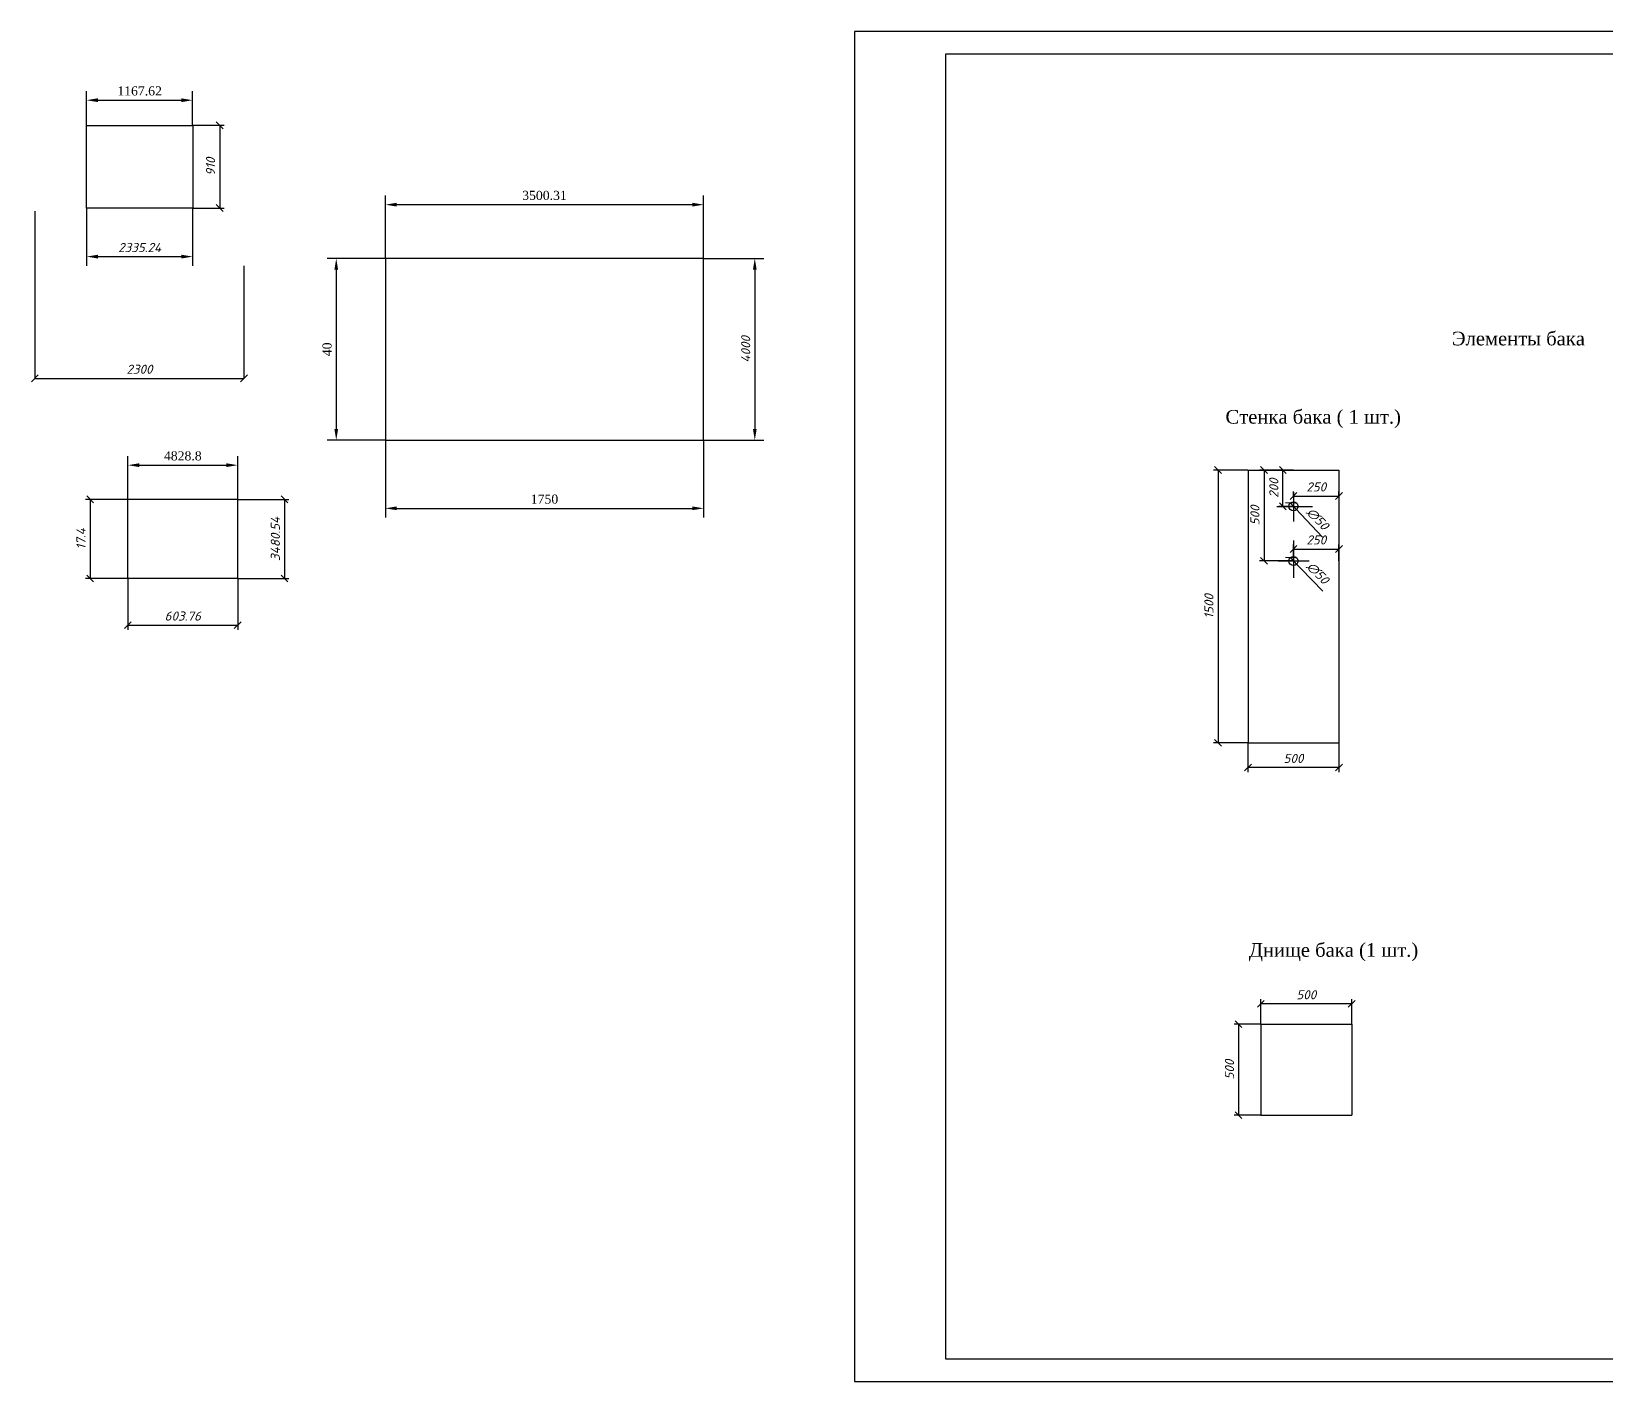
# Model space of a CAD drawing. Header units: millimetres. Extents: x -17979 to 69118, y 384 to 30918.
# Drawn here: x -17979 to 16648, y 384 to 30084 of the extents above; entities that cross this region are included whole.
import ezdxf

# ---------------------------------------------------------------- set-up
doc = ezdxf.new("R2010")
doc.units = ezdxf.units.MM
doc.layers.add('Размеры', color=7, linetype='Continuous')
doc.styles.add('CН', font='TIMES.TTF')
doc.styles.add('СИС', font='txt.shx', dxfattribs={"oblique": 15})
doc.styles.add('СН с наклоном', font='TIMES.TTF', dxfattribs={"oblique": 15})
doc.dimstyles.new('1 CН-1', dxfattribs={"dimscale": 0, "dimtxt": 200, "dimasz": 250, "dimexe": 200, "dimexo": 0.625, "dimgap": 100, "dimtad": 1, "dimlfac": 0.01, "dimdsep": 46, "dimtxsty": 'CН', "dimcen": 2.5, "dimclrd": 3, "dimclre": 3, "dimclrt": 7, "dimadec": 0, "dimazin": 0, "dimtm": 1e-09, "dimtfac": 1, "dimtmove": 0, "dimatfit": 3, "dimldrblk": 'NONE', "dimfxl": 0, "dimtolj": 1, "dimtzin": 0, "dimarcsym": 0})
doc.dimstyles.new('1 СИС', dxfattribs={"dimscale": 0, "dimtxt": 200, "dimasz": 150, "dimexe": 100, "dimexo": 0.625, "dimgap": 100, "dimtad": 1, "dimlfac": 0.01, "dimdsep": 46, "dimtxsty": 'СИС', "dimblk": 'OBLIQUE', "dimcen": 2.5, "dimclrd": 3, "dimclre": 3, "dimclrt": 7, "dimadec": 0, "dimazin": 0, "dimtm": 1e-09, "dimtfac": 1, "dimtmove": 0, "dimatfit": 3, "dimldrblk": 'NONE', "dimfxl": 0, "dimtolj": 1, "dimtzin": 0, "dimarcsym": 0})
doc.dimstyles.new('200 CН-1', dxfattribs={"dimscale": 0, "dimtxt": 200, "dimasz": 250, "dimexe": 200, "dimexo": 0.625, "dimgap": 100, "dimtad": 1, "dimlfac": 2, "dimdsep": 46, "dimtxsty": 'CН', "dimcen": 2.5, "dimclrd": 3, "dimclre": 3, "dimclrt": 7, "dimadec": 0, "dimazin": 0, "dimtm": 1e-09, "dimtfac": 1, "dimtmove": 0, "dimatfit": 3, "dimldrblk": 'NONE', "dimfxl": 0, "dimtolj": 1, "dimtzin": 0, "dimarcsym": 0})
doc.dimstyles.new('200 СИС', dxfattribs={"dimscale": 0, "dimtxt": 200, "dimasz": 150, "dimexe": 100, "dimexo": 0.625, "dimgap": 100, "dimtad": 1, "dimlfac": 2, "dimdsep": 46, "dimtxsty": 'СИС', "dimblk": 'OBLIQUE', "dimcen": 2.5, "dimclrd": 3, "dimclre": 3, "dimclrt": 7, "dimadec": 0, "dimazin": 0, "dimtm": 1e-09, "dimtfac": 1, "dimtmove": 0, "dimatfit": 3, "dimldrblk": 'NONE', "dimfxl": 0, "dimtolj": 1, "dimtzin": 0, "dimarcsym": 0})
doc.dimstyles.new('25 СИС', dxfattribs={"dimscale": 0, "dimtxt": 200, "dimasz": 150, "dimexe": 100, "dimexo": 0.625, "dimgap": 100, "dimtad": 1, "dimlfac": 0.25, "dimdsep": 46, "dimtxsty": 'СИС', "dimblk": 'OBLIQUE', "dimcen": 2.5, "dimclrd": 3, "dimclre": 3, "dimclrt": 7, "dimadec": 0, "dimazin": 0, "dimtm": 1e-09, "dimtfac": 1, "dimtmove": 0, "dimatfit": 3, "dimldrblk": 'NONE', "dimfxl": 0, "dimtolj": 1, "dimtzin": 0, "dimarcsym": 0})
doc.dimstyles.new('25CН-1', dxfattribs={"dimscale": 0, "dimtxt": 200, "dimasz": 250, "dimexe": 200, "dimexo": 0.625, "dimgap": 100, "dimtad": 1, "dimlfac": 0.25, "dimdsep": 46, "dimtxsty": 'CН', "dimcen": 2.5, "dimclrd": 3, "dimclre": 3, "dimclrt": 7, "dimadec": 0, "dimazin": 0, "dimtm": 1e-09, "dimtfac": 1, "dimtmove": 0, "dimatfit": 3, "dimldrblk": 'NONE', "dimfxl": 0, "dimtolj": 1, "dimtzin": 0, "dimarcsym": 0})
doc.dimstyles.new('50 CН-1', dxfattribs={"dimscale": 0, "dimtxt": 200, "dimasz": 250, "dimexe": 200, "dimexo": 0.625, "dimgap": 100, "dimtad": 1, "dimlfac": 0.5, "dimdsep": 46, "dimtxsty": 'CН', "dimcen": 2.5, "dimclrd": 3, "dimclre": 3, "dimclrt": 7, "dimadec": 0, "dimazin": 0, "dimtm": 1e-09, "dimtfac": 1, "dimtmove": 0, "dimatfit": 3, "dimldrblk": 'NONE', "dimfxl": 0, "dimtolj": 1, "dimtzin": 0, "dimarcsym": 0})
doc.dimstyles.new('50 СИС', dxfattribs={"dimscale": 0, "dimtxt": 200, "dimasz": 150, "dimexe": 100, "dimexo": 0.625, "dimgap": 100, "dimtad": 1, "dimlfac": 0.5, "dimdsep": 46, "dimtxsty": 'СИС', "dimblk": 'OBLIQUE', "dimcen": 2.5, "dimclrd": 3, "dimclre": 3, "dimclrt": 7, "dimadec": 0, "dimazin": 0, "dimtm": 1e-09, "dimtfac": 1, "dimtmove": 0, "dimatfit": 3, "dimldrblk": 'NONE', "dimfxl": 0, "dimtolj": 1, "dimtzin": 0, "dimarcsym": 0})
doc.dimstyles.new('CН-1', dxfattribs={"dimscale": 0, "dimtxt": 200, "dimasz": 250, "dimexe": 200, "dimexo": 0.625, "dimgap": 100, "dimtad": 1, "dimdsep": 46, "dimtxsty": 'СИС', "dimcen": 2.5, "dimclrd": 3, "dimclre": 3, "dimclrt": 7, "dimadec": 0, "dimazin": 0, "dimtm": 1e-09, "dimtfac": 1, "dimtmove": 0, "dimatfit": 3, "dimfxl": 0, "dimtolj": 1, "dimtzin": 0, "dimarcsym": 0})
doc.dimstyles.new('СИС', dxfattribs={"dimscale": 0, "dimtxt": 200, "dimasz": 150, "dimexe": 1.25, "dimexo": 0.625, "dimgap": 100, "dimtad": 1, "dimdsep": 46, "dimtxsty": 'СИС', "dimblk": 'OBLIQUE', "dimcen": 2.5, "dimclrd": 3, "dimclre": 3, "dimclrt": 7, "dimadec": 0, "dimazin": 0, "dimtm": 1e-09, "dimtfac": 1, "dimtmove": 0, "dimatfit": 3, "dimldrblk": 'OBLIQUE', "dimfxl": 0, "dimtolj": 1, "dimtzin": 0, "dimarcsym": 0})

# ---------------------------------------------------------------- blocks, each defined once
blk = doc.blocks.new('_OBLIQUE')
at = {"color": 0, "linetype": 'ByBlock'}
blk.add_line((-0.5, -0.5), (0.5, 0.5), dxfattribs=at)
blk = doc.blocks.new('*D3')
at = {"layer": 'Defpoints', "color": 0}
for p in [(-17904, 26131), (-13304, 24931), (-13304, 22453)]:
    blk.add_point(p, dxfattribs=at)
at = {"layer": 'Размеры', "color": 3, "lineweight": -2}
for p, q in [((-17904, 26130), (-17904, 22451)), ((-13304, 24930), (-13304, 22451)), ((-17904, 22453), (-13304, 22453))]:
    blk.add_line(p, q, dxfattribs=at)
at = {"layer": 'Размеры', "color": 3, "lineweight": -2, "xscale": 150, "yscale": 150, "zscale": 150, "rotation": 180}
blk.add_blockref('_OBLIQUE', (-17904, 22453), dxfattribs=at)
at = {"layer": 'Размеры', "color": 3, "lineweight": -2, "xscale": 150, "yscale": 150, "zscale": 150}
blk.add_blockref('_OBLIQUE', (-13304, 22453), dxfattribs=at)
at = {"layer": 'Размеры', "color": 7, "insert": (-15604, 22653), "char_height": 200, "attachment_point": 5, "style": 'СИС'}
blk.add_mtext('\\A1;2300', dxfattribs=at)
blk = doc.blocks.new('*D4')
at = {"layer": 'Defpoints', "color": 0}
for p in [(-16768, 26199), (-14433, 26199), (-14433, 25131)]:
    blk.add_point(p, dxfattribs=at)
at = {"layer": 'Размеры', "color": 3, "lineweight": -2}
for p, q in [((-16768, 26198), (-16768, 24931)), ((-14433, 26198), (-14433, 24931)), ((-16518, 25131), (-14683, 25131))]:
    blk.add_line(p, q, dxfattribs=at)
at = {"layer": 'Размеры', "color": 3}
for points in [[(-16518, 25172), (-16518, 25089), (-16768, 25131)], [(-14683, 25172), (-14683, 25089), (-14433, 25131)]]:
    blk.add_solid(points, dxfattribs=at)
at = {"layer": 'Размеры', "color": 7, "insert": (-15600, 25331), "char_height": 200, "attachment_point": 5, "style": 'СИС'}
blk.add_mtext('\\A1;2335.24', dxfattribs=at)
blk = doc.blocks.new('*D5')
at = {"layer": 'Defpoints', "color": 0}
for p in [(-14433, 28572), (-16768, 28018), (-14433, 28018)]:
    blk.add_point(p, dxfattribs=at)
at = {"layer": 'Размеры', "color": 3, "lineweight": -2}
for p, q in [((-16768, 28019), (-16768, 28772)), ((-14433, 28019), (-14433, 28772)), ((-16518, 28572), (-14683, 28572))]:
    blk.add_line(p, q, dxfattribs=at)
at = {"layer": 'Размеры', "color": 3}
for points in [[(-16518, 28613), (-16518, 28530), (-16768, 28572)], [(-14683, 28613), (-14683, 28530), (-14433, 28572)]]:
    blk.add_solid(points, dxfattribs=at)
at = {"layer": 'Размеры', "color": 7, "insert": (-15600, 28774), "char_height": 200, "attachment_point": 5, "style": 'CН'}
blk.add_mtext('\\A1;1167.62', dxfattribs=at)
blk = doc.blocks.new('_None')
blk = doc.blocks.new('*D6')
at = {"layer": 'Defpoints', "color": 0}
for p in [(-15858, 18051), (-13443, 18051), (-13443, 17023)]:
    blk.add_point(p, dxfattribs=at)
at = {"layer": 'Размеры', "color": 3, "lineweight": -2}
for p, q in [((-15858, 18050), (-15858, 16923)), ((-13443, 18050), (-13443, 16923)), ((-15858, 17023), (-13443, 17023))]:
    blk.add_line(p, q, dxfattribs=at)
at = {"layer": 'Размеры', "color": 3, "lineweight": -2, "xscale": 150, "yscale": 150, "zscale": 150, "rotation": 180}
blk.add_blockref('_OBLIQUE', (-15858, 17023), dxfattribs=at)
at = {"layer": 'Размеры', "color": 3, "lineweight": -2, "xscale": 150, "yscale": 150, "zscale": 150}
blk.add_blockref('_OBLIQUE', (-13443, 17023), dxfattribs=at)
at = {"layer": 'Размеры', "color": 7, "insert": (-14651, 17223), "char_height": 200, "attachment_point": 5, "style": 'СИС'}
blk.add_mtext('\\A1;603.76', dxfattribs=at)
blk = doc.blocks.new('*D7')
at = {"layer": 'Defpoints', "color": 0}
for p in [(-13443, 20543), (-15858, 19791), (-13443, 19791)]:
    blk.add_point(p, dxfattribs=at)
at = {"layer": 'Размеры', "color": 3, "lineweight": -2}
for p, q in [((-15858, 19792), (-15858, 20743)), ((-15608, 20543), (-13693, 20543)), ((-13443, 19792), (-13443, 20743))]:
    blk.add_line(p, q, dxfattribs=at)
at = {"layer": 'Размеры', "color": 3}
for points in [[(-15608, 20584), (-15608, 20501), (-15858, 20543)], [(-13693, 20584), (-13693, 20501), (-13443, 20543)]]:
    blk.add_solid(points, dxfattribs=at)
at = {"layer": 'Размеры', "color": 7, "insert": (-14650, 20745), "char_height": 200, "attachment_point": 5, "style": 'CН'}
blk.add_mtext('\\A1;4828.8', dxfattribs=at)
blk = doc.blocks.new('*D8')
at = {"layer": 'Defpoints', "color": 0}
for p in [(-15858, 19791), (-16689, 18051), (-15858, 18051)]:
    blk.add_point(p, dxfattribs=at)
at = {"layer": 'Размеры', "color": 3, "lineweight": -2}
for p, q in [((-15858, 19791), (-16789, 19791)), ((-16689, 19791), (-16689, 18051)), ((-15858, 18051), (-16789, 18051))]:
    blk.add_line(p, q, dxfattribs=at)
at = {"layer": 'Размеры', "color": 3, "lineweight": -2, "xscale": 150, "yscale": 150, "zscale": 150}
for p, rotation in [((-16689, 19791), 90), ((-16689, 18051), 270)]:
    blk.add_blockref('_OBLIQUE', p, dxfattribs=dict(at, rotation=rotation))
at = {"layer": 'Размеры', "color": 7, "insert": (-16889, 18921), "char_height": 200, "attachment_point": 5, "rotation": 90, "style": 'СИС'}
blk.add_mtext('\\A1;17.4', dxfattribs=at)
blk = doc.blocks.new('*D9')
at = {"layer": 'Defpoints', "color": 0}
for p in [(-10193, 21091), (-3193, 21091), (-3193, 19593)]:
    blk.add_point(p, dxfattribs=at)
at = {"layer": 'Размеры', "color": 3, "lineweight": -2}
for p, q in [((-10193, 21090), (-10193, 19393)), ((-3193, 21090), (-3193, 19393)), ((-9943, 19593), (-3443, 19593))]:
    blk.add_line(p, q, dxfattribs=at)
at = {"layer": 'Размеры', "color": 3}
for points in [[(-9943, 19635), (-9943, 19552), (-10193, 19593)], [(-3443, 19635), (-3443, 19552), (-3193, 19593)]]:
    blk.add_solid(points, dxfattribs=at)
at = {"layer": 'Размеры', "color": 7, "insert": (-6693, 19795), "char_height": 200, "attachment_point": 5, "style": 'CН'}
blk.add_mtext('\\A1;1750', dxfattribs=at)
blk = doc.blocks.new('*D10')
at = {"layer": 'Defpoints', "color": 0}
for p in [(-13443, 19791), (-13443, 18051), (-12414, 18051)]:
    blk.add_point(p, dxfattribs=at)
at = {"layer": 'Размеры', "color": 3, "lineweight": -2}
for p, q in [((-13442, 19791), (-12314, 19791)), ((-12414, 19791), (-12414, 18051)), ((-13442, 18051), (-12314, 18051))]:
    blk.add_line(p, q, dxfattribs=at)
at = {"layer": 'Размеры', "color": 3, "lineweight": -2, "xscale": 150, "yscale": 150, "zscale": 150}
for p, rotation in [((-12414, 19791), 90), ((-12414, 18051), 270)]:
    blk.add_blockref('_OBLIQUE', p, dxfattribs=dict(at, rotation=rotation))
at = {"layer": 'Размеры', "color": 7, "insert": (-12614, 18921), "char_height": 200, "attachment_point": 5, "rotation": 90, "style": 'СИС'}
blk.add_mtext('\\A1;3480.54', dxfattribs=at)
blk = doc.blocks.new('*D11')
at = {"layer": 'Defpoints', "color": 0}
for p in [(-3193, 26274), (-10193, 25091), (-3193, 25091)]:
    blk.add_point(p, dxfattribs=at)
at = {"layer": 'Размеры', "color": 3, "lineweight": -2}
for p, q in [((-10193, 25092), (-10193, 26474)), ((-3193, 25092), (-3193, 26474)), ((-9943, 26274), (-3443, 26274))]:
    blk.add_line(p, q, dxfattribs=at)
at = {"layer": 'Размеры', "color": 3}
for points in [[(-9943, 26315), (-9943, 26232), (-10193, 26274)], [(-3443, 26315), (-3443, 26232), (-3193, 26274)]]:
    blk.add_solid(points, dxfattribs=at)
at = {"layer": 'Размеры', "color": 7, "insert": (-6693, 26476), "char_height": 200, "attachment_point": 5, "style": 'CН'}
blk.add_mtext('\\A1;3500.31', dxfattribs=at)
blk = doc.blocks.new('*D12')
at = {"layer": 'Defpoints', "color": 0}
for p in [(-10193, 25091), (-11274, 21091), (-10193, 21091)]:
    blk.add_point(p, dxfattribs=at)
at = {"layer": 'Размеры', "color": 3, "lineweight": -2}
for p, q in [((-10194, 25091), (-11474, 25091)), ((-11274, 24841), (-11274, 21341)), ((-10194, 21091), (-11474, 21091))]:
    blk.add_line(p, q, dxfattribs=at)
at = {"layer": 'Размеры', "color": 3}
for points in [[(-11316, 24841), (-11233, 24841), (-11274, 25091)], [(-11316, 21341), (-11233, 21341), (-11274, 21091)]]:
    blk.add_solid(points, dxfattribs=at)
at = {"layer": 'Размеры', "color": 7, "insert": (-11476, 23091), "char_height": 200, "attachment_point": 5, "rotation": 90, "style": 'CН'}
blk.add_mtext('\\A1;40', dxfattribs=at)
blk = doc.blocks.new('*D13')
at = {"layer": 'Defpoints', "color": 0}
for p in [(-14433, 28019), (-14433, 26199), (-13839, 26199)]:
    blk.add_point(p, dxfattribs=at)
at = {"layer": 'Размеры', "color": 3, "lineweight": -2}
for p, q in [((-14432, 28019), (-13739, 28019)), ((-13839, 28019), (-13839, 26199)), ((-14432, 26199), (-13739, 26199))]:
    blk.add_line(p, q, dxfattribs=at)
at = {"layer": 'Размеры', "color": 3, "lineweight": -2, "xscale": 150, "yscale": 150, "zscale": 150}
for p, rotation in [((-13839, 28019), 90), ((-13839, 26199), 270)]:
    blk.add_blockref('_OBLIQUE', p, dxfattribs=dict(at, rotation=rotation))
at = {"layer": 'Размеры', "color": 7, "insert": (-14039, 27109), "char_height": 200, "attachment_point": 5, "rotation": 90, "style": 'СИС'}
blk.add_mtext('\\A1;910', dxfattribs=at)
blk = doc.blocks.new('*D14')
at = {"layer": 'Defpoints', "color": 0}
for p in [(-3193, 25091), (-3193, 21091), (-2067, 21091)]:
    blk.add_point(p, dxfattribs=at)
at = {"layer": 'Размеры', "color": 3, "lineweight": -2}
for p, q in [((-3193, 25091), (-1867, 25091)), ((-2067, 24841), (-2067, 21341)), ((-3193, 21091), (-1867, 21091))]:
    blk.add_line(p, q, dxfattribs=at)
at = {"layer": 'Размеры', "color": 3}
for points in [[(-2108, 24841), (-2025, 24841), (-2067, 25091)], [(-2108, 21341), (-2025, 21341), (-2067, 21091)]]:
    blk.add_solid(points, dxfattribs=at)
at = {"layer": 'Размеры', "color": 7, "insert": (-2267, 23091), "char_height": 200, "attachment_point": 5, "rotation": 90, "style": 'СИС'}
blk.add_mtext('\\A1;4000', dxfattribs=at)
blk = doc.blocks.new('*D15')
at = {"color": 3, "lineweight": -2}
for p, q in [((8783, 20436), (8024, 20436)), ((8124, 20436), (8124, 14436)), ((8783, 14436), (8024, 14436))]:
    blk.add_line(p, q, dxfattribs=at)
at = {"layer": 'Defpoints', "color": 0}
for p in [(8784, 20436), (8124, 14436), (8784, 14436)]:
    blk.add_point(p, dxfattribs=at)
at = {"color": 3, "lineweight": -2, "xscale": 150, "yscale": 150, "zscale": 150}
for p, rotation in [((8124, 20436), 90), ((8124, 14436), 270)]:
    blk.add_blockref('_OBLIQUE', p, dxfattribs=dict(at, rotation=rotation))
at = {"color": 7, "insert": (7924, 17436), "char_height": 200, "attachment_point": 5, "rotation": 90, "style": 'СИС'}
blk.add_mtext('\\A1;1500', dxfattribs=at)
blk = doc.blocks.new('*D16')
at = {"color": 3, "lineweight": -2}
for p, q in [((8783, 14436), (8783, 13792)), ((10784, 14436), (10784, 13792)), ((10784, 13892), (8783, 13892))]:
    blk.add_line(p, q, dxfattribs=at)
at = {"layer": 'Defpoints', "color": 0}
for p in [(8783, 14436), (10784, 14436), (8783, 13892)]:
    blk.add_point(p, dxfattribs=at)
at = {"color": 3, "lineweight": -2, "xscale": 150, "yscale": 150, "zscale": 150, "rotation": 180}
blk.add_blockref('_OBLIQUE', (8783, 13892), dxfattribs=at)
at = {"color": 3, "lineweight": -2, "xscale": 150, "yscale": 150, "zscale": 150}
blk.add_blockref('_OBLIQUE', (10784, 13892), dxfattribs=at)
at = {"color": 7, "insert": (9783, 14092), "char_height": 200, "attachment_point": 5, "style": 'СИС'}
blk.add_mtext('\\A1;500', dxfattribs=at)
blk = doc.blocks.new('*D17')
at = {"color": 3, "lineweight": -2}
for p, q in [((9786, 18437), (9786, 18798)), ((10784, 18437), (10784, 18798)), ((9786, 18698), (10784, 18698))]:
    blk.add_line(p, q, dxfattribs=at)
at = {"layer": 'Defpoints', "color": 0}
for p in [(9786, 18436), (10784, 18698), (10784, 18436)]:
    blk.add_point(p, dxfattribs=at)
at = {"color": 3, "lineweight": -2, "xscale": 150, "yscale": 150, "zscale": 150, "rotation": 180}
blk.add_blockref('_OBLIQUE', (9786, 18698), dxfattribs=at)
at = {"color": 3, "lineweight": -2, "xscale": 150, "yscale": 150, "zscale": 150}
blk.add_blockref('_OBLIQUE', (10784, 18698), dxfattribs=at)
at = {"color": 7, "insert": (10285, 18898), "char_height": 200, "attachment_point": 5, "style": 'СИС'}
blk.add_mtext('\\A1;250', dxfattribs=at)
blk = doc.blocks.new('*D18')
at = {"color": 3, "lineweight": -2}
for p, q in [((9783, 20436), (9036, 20436)), ((9136, 20436), (9136, 18437)), ((9785, 18437), (9036, 18437))]:
    blk.add_line(p, q, dxfattribs=at)
at = {"layer": 'Defpoints', "color": 0}
for p in [(9784, 20436), (9136, 18437), (9786, 18437)]:
    blk.add_point(p, dxfattribs=at)
at = {"color": 3, "lineweight": -2, "xscale": 150, "yscale": 150, "zscale": 150}
for p, rotation in [((9136, 20436), 90), ((9136, 18437), 270)]:
    blk.add_blockref('_OBLIQUE', p, dxfattribs=dict(at, rotation=rotation))
at = {"color": 7, "insert": (8936, 19437), "char_height": 200, "attachment_point": 5, "rotation": 90, "style": 'СИС'}
blk.add_mtext('\\A1;500', dxfattribs=at)
blk = doc.blocks.new('*D19')
at = {"color": 3, "lineweight": -2}
for p, q in [((9783, 20436), (9451, 20436)), ((9551, 19636), (9551, 20436)), ((9783, 19636), (9451, 19636))]:
    blk.add_line(p, q, dxfattribs=at)
at = {"layer": 'Defpoints', "color": 0}
for p in [(9551, 20436), (9784, 20436), (9784, 19636)]:
    blk.add_point(p, dxfattribs=at)
at = {"color": 3, "lineweight": -2, "xscale": 150, "yscale": 150, "zscale": 150}
for p, rotation in [((9551, 20436), 90), ((9551, 19636), 270)]:
    blk.add_blockref('_OBLIQUE', p, dxfattribs=dict(at, rotation=rotation))
at = {"color": 7, "insert": (9351, 20036), "char_height": 200, "attachment_point": 5, "rotation": 90, "style": 'СИС'}
blk.add_mtext('\\A1;200', dxfattribs=at)
blk = doc.blocks.new('*D20')
at = {"color": 3, "lineweight": -2}
for p, q in [((9784, 19864), (9784, 19964)), ((9784, 19864), (10784, 19864)), ((10784, 19864), (10784, 19964))]:
    blk.add_line(p, q, dxfattribs=at)
at = {"layer": 'Defpoints', "color": 0}
for p in [(9784, 19864), (10784, 19864), (10784, 19864)]:
    blk.add_point(p, dxfattribs=at)
at = {"color": 3, "lineweight": -2, "xscale": 150, "yscale": 150, "zscale": 150, "rotation": 180}
blk.add_blockref('_OBLIQUE', (9784, 19864), dxfattribs=at)
at = {"color": 3, "lineweight": -2, "xscale": 150, "yscale": 150, "zscale": 150}
blk.add_blockref('_OBLIQUE', (10784, 19864), dxfattribs=at)
at = {"color": 7, "insert": (10284, 20064), "char_height": 200, "attachment_point": 5, "style": 'СИС'}
blk.add_mtext('\\A1;250', dxfattribs=at)
blk = doc.blocks.new('*D21')
at = {"color": 3, "lineweight": -2}
blk.add_line((10427, 17768), (9714, 18508), dxfattribs=at)
at = {"layer": 'Defpoints', "color": 0}
for p in [(9714, 18508), (9853, 18364)]:
    blk.add_point(p, dxfattribs=at)
at = {"color": 3, "lineweight": -2, "xscale": 150, "yscale": 150, "zscale": 150, "rotation": 133.9143599461962}
blk.add_blockref('_OBLIQUE', (9714, 18508), dxfattribs=at)
at = {"color": 7, "insert": (10319, 18169), "char_height": 200, "attachment_point": 5, "rotation": 313.9144, "style": 'СИС'}
blk.add_mtext('\\A1;∅50', dxfattribs=at)
blk = doc.blocks.new('*D22')
at = {"color": 3, "lineweight": -2}
blk.add_line((10419, 18960), (9715, 19709), dxfattribs=at)
at = {"layer": 'Defpoints', "color": 0}
for p in [(9715, 19709), (9852, 19563)]:
    blk.add_point(p, dxfattribs=at)
at = {"color": 3, "lineweight": -2, "xscale": 150, "yscale": 150, "zscale": 150, "rotation": 133.2269455650167}
blk.add_blockref('_OBLIQUE', (9715, 19709), dxfattribs=at)
at = {"color": 7, "insert": (10316, 19362), "char_height": 200, "attachment_point": 5, "rotation": 313.2269, "style": 'СИС'}
blk.add_mtext('\\A1;∅50', dxfattribs=at)
blk = doc.blocks.new('*D23')
at = {"color": 3, "lineweight": -2}
for p, q in [((9065, 8246), (9065, 8792)), ((11065, 8692), (9065, 8692)), ((11065, 8246), (11065, 8792))]:
    blk.add_line(p, q, dxfattribs=at)
at = {"layer": 'Defpoints', "color": 0}
for p in [(9065, 8692), (9065, 8245), (11065, 8245)]:
    blk.add_point(p, dxfattribs=at)
at = {"color": 3, "lineweight": -2, "xscale": 150, "yscale": 150, "zscale": 150, "rotation": 180}
blk.add_blockref('_OBLIQUE', (9065, 8692), dxfattribs=at)
at = {"color": 3, "lineweight": -2, "xscale": 150, "yscale": 150, "zscale": 150}
blk.add_blockref('_OBLIQUE', (11065, 8692), dxfattribs=at)
at = {"color": 7, "insert": (10065, 8892), "char_height": 200, "attachment_point": 5, "style": 'СИС'}
blk.add_mtext('\\A1;500', dxfattribs=at)
blk = doc.blocks.new('*D24')
at = {"color": 3, "lineweight": -2}
for p, q in [((9065, 8245), (8476, 8245)), ((8576, 8245), (8576, 6245)), ((9065, 6245), (8476, 6245))]:
    blk.add_line(p, q, dxfattribs=at)
at = {"layer": 'Defpoints', "color": 0}
for p in [(9065, 8245), (8576, 6245), (9065, 6245)]:
    blk.add_point(p, dxfattribs=at)
at = {"color": 3, "lineweight": -2, "xscale": 150, "yscale": 150, "zscale": 150}
for p, rotation in [((8576, 8245), 90), ((8576, 6245), 270)]:
    blk.add_blockref('_OBLIQUE', p, dxfattribs=dict(at, rotation=rotation))
at = {"color": 7, "insert": (8376, 7245), "char_height": 200, "attachment_point": 5, "rotation": 90, "style": 'СИС'}
blk.add_mtext('\\A1;500', dxfattribs=at)

msp = doc.modelspace()

# ---------------------------------------------------------------- linework, layer by layer
for p, q in [((42127.9966, 30083.5571), (127.9966, 30083.5571)), ((127.9966, 30083.5571), (127.9966, 383.5571)), ((2127.9966, 29583.5571), (2127.9966, 883.5571)), ((41627.9966, 29583.5571), (2127.9966, 29583.5571)), ((8783.5547, 20436.2953), (8783.5547, 14436.2953)), ((8783.5547, 20436.2953), (10783.5547, 20436.2953)), ((10783.5547, 20436.2953), (10783.5547, 14436.2953)), ((8783.5547, 14436.2953), (10783.5547, 14436.2953)), ((9065.1819, 8245.0127), (9065.1819, 6245.0127)), ((9065.1819, 8245.0127), (11065.1819, 8245.0127)), ((11065.1819, 8245.0127), (11065.1819, 6245.0127)), ((9065.1819, 6245.0127), (11065.1819, 6245.0127)), ((2127.9966, 883.5571), (41627.9966, 883.5571)), ((127.9966, 383.5571), (42127.9966, 383.5571))]:
    msp.add_line(p, q)
at = {"color": 3}
for p, q in [((9783.5547, 19946.1242), (9783.5547, 19303.9296)), ((9418.8744, 19636.2953), (10204.6397, 19636.2953)), ((9783.5547, 18887.3709), (9783.5547, 18062.9318)), ((9444.9219, 18436.2953), (10126.4975, 18436.2953))]:
    msp.add_line(p, q, dxfattribs=at)
for points in [[(-10193.272, 25091.0126), (-10193.272, 21091.0126), (-3193.272, 21091.0126), (-3193.272, 25091.0126)], [(-15857.509, 19791.2207), (-13443.1074, 19791.2207), (-13443.1074, 18050.9497), (-15857.509, 18050.9497)]]:
    msp.add_lwpolyline(points, close=True)
for centre in [(9783.5547, 19636.2953), (9783.5547, 18436.2953)]:
    msp.add_circle(centre, 100)
at = {"layer": 'Размеры'}
msp.add_lwpolyline([(-16767.8572, 28017.9563), (-14432.6163, 28017.9563), (-14432.6163, 26198.5821), (-16767.8572, 26198.5821)], close=True, dxfattribs=at)

# ---------------------------------------------------------------- texts
at = {"style": 'СН с наклоном'}
for s, p in [('Элементы бака', (13270.7443, 23178.0538)), ('Стенка бака ( 1 шт.)', (8288.4157, 21456.0226)), ('Днище бака (1 шт.)', (8802.8617, 9727.5951))]:
    msp.add_text(s, height=300, dxfattribs=at).set_placement(p)

# ---------------------------------------------------------------- dimensions: what is measured, and where the dimension line sits
for base, p1, p2, picture, middle in [((8123.6809, 14436.2953), (8783.5547, 20436.2953), (8783.5547, 14436.2953), '*D15', (7923.6809, 17436.2953)), ((9551.0611, 20436.2953), (9783.5547, 19636.2953), (9783.5547, 20436.2953), '*D19', (9351.0611, 20036.2953)), ((8575.5389, 6245.0127), (9065.1819, 8245.0127), (9065.1819, 6245.0127), '*D24', (8375.5389, 7245.0127))]:
    dim = msp.add_linear_dim(base=base, p1=p1, p2=p2, angle=90, dimstyle='25 СИС', override={"dimscale": 1})
    dim.commit()
    dim.dimension.update_dxf_attribs({"geometry": picture, "text_midpoint": middle})
dim = msp.add_linear_dim(base=(9136.2973, 18436.9203), p1=(9783.5547, 20436.2953), p2=(9785.7097, 18436.9203), angle=90, text='500', dimstyle='25 СИС', override={"dimscale": 1})
dim.commit()
dim.dimension.update_dxf_attribs({"geometry": '*D18', "text_midpoint": (8936.2973, 19436.6078)})
for base, p1, p2, picture, middle in [((10783.5547, 19863.5765), (9783.5547, 19863.5765), (10783.5547, 19863.5765), '*D20', (10283.5547, 20063.5765)), ((9065.1819, 8691.5441), (11065.1819, 8245.0127), (9065.1819, 8245.0127), '*D23', (10065.1819, 8891.5441))]:
    dim = msp.add_linear_dim(base=base, p1=p1, p2=p2, dimstyle='25 СИС', override={"dimscale": 1})
    dim.commit()
    dim.dimension.update_dxf_attribs({"geometry": picture, "text_midpoint": middle})
for p1, p2, picture, middle in [((9852.0437, 19563.4307), (9715.0657, 19709.16), '*D22', (10169.8297, 19225.3417)), ((9852.913, 18364.2576), (9714.1965, 18508.333), '*D21', (10174.7323, 18030.0056))]:
    dim = msp.add_diameter_dim_2p(p1=p1, p2=p2, dimstyle='25 СИС', override={"dimscale": 1})
    dim.commit()
    dim.dimension.update_dxf_attribs({"geometry": picture, "text_midpoint": middle, "dimtype": 163})
for base, p1, p2, text, picture, middle in [((10783.5547, 18697.9198), (9785.7097, 18436.2953), (10783.5547, 18436.2953), '250', '*D17', (10284.6322, 18897.9198)), ((8782.9297, 13892.1821), (10783.5547, 14436.2953), (8782.9297, 14436.2953), '500', '*D16', (9783.2422, 14092.1821))]:
    dim = msp.add_linear_dim(base=base, p1=p1, p2=p2, text=text, dimstyle='25 СИС', override={"dimscale": 1})
    dim.commit()
    dim.dimension.update_dxf_attribs({"geometry": picture, "text_midpoint": middle})
at = {"layer": 'Размеры'}
for base, p1, p2, dimstyle, picture, middle in [((-14432.6163, 28571.6789), (-16767.8572, 28017.9563), (-14432.6163, 28017.9563), '50 CН-1', '*D5', (-15600.2368, 28773.6977)), ((-3192.647, 26273.8292), (-10193.272, 25091.0126), (-3192.647, 25091.0126), '50 CН-1', '*D11', (-6692.9595, 26475.848)), ((-14432.6163, 25130.6886), (-16767.8572, 26198.5821), (-14432.6163, 26198.5821), 'CН-1', '*D4', (-15600.2368, 25330.6886)), ((-13443.1074, 20542.7014), (-15857.509, 19791.2207), (-13443.1074, 19791.2207), '200 CН-1', '*D7', (-14650.3082, 20744.7201)), ((-3193.272, 19593.4626), (-10193.272, 21091.0126), (-3193.272, 21091.0126), '25CН-1', '*D9', (-6693.272, 19795.4814)), ((-13443.1074, 17022.6078), (-15858.134, 18050.9497), (-13443.1074, 18050.9497), '25 СИС', '*D6', (-14650.6207, 17222.6078))]:
    dim = msp.add_linear_dim(base=base, p1=p1, p2=p2, dimstyle=dimstyle, override={"dimscale": 1}, dxfattribs=at)
    dim.commit()
    dim.dimension.update_dxf_attribs({"geometry": picture, "text_midpoint": middle})
for base, p1, p2, dimstyle, picture, middle in [((-13838.9109, 26198.5821), (-14432.6163, 28018.5813), (-14432.6163, 26198.5821), '50 СИС', '*D13', (-14038.9109, 27108.5817)), ((-11274.2163, 21091.0126), (-10193.272, 25091.0126), (-10193.272, 21091.0126), '1 CН-1', '*D12', (-11475.9466, 23091.0126)), ((-2066.7926, 21091.0126), (-3193.272, 25091.0126), (-3193.272, 21091.0126), 'CН-1', '*D14', (-2266.7926, 23091.0126)), ((-16688.6965, 18050.9497), (-15857.509, 19791.2207), (-15857.509, 18050.9497), '1 СИС', '*D8', (-16888.6965, 18921.0852)), ((-12414.0181, 18050.9497), (-13443.1074, 19791.2207), (-13443.1074, 18050.9497), '200 СИС', '*D10', (-12614.0181, 18921.0852))]:
    dim = msp.add_linear_dim(base=base, p1=p1, p2=p2, angle=90, dimstyle=dimstyle, override={"dimscale": 1}, dxfattribs=at)
    dim.commit()
    dim.dimension.update_dxf_attribs({"geometry": picture, "text_midpoint": middle})
at = {"layer": 'Размеры', "color": 1, "ltscale": 100}
dim = msp.add_linear_dim(base=(-13303.928, 22452.7374), p1=(-17903.928, 26130.5839), p2=(-13303.928, 24930.5839), text='2300', dimstyle='СИС', override={"dimscale": 1}, dxfattribs=at)
dim.commit()
dim.dimension.update_dxf_attribs({"geometry": '*D3', "text_midpoint": (-15603.928, 22652.7374)})

doc.saveas('drawing.dxf')
